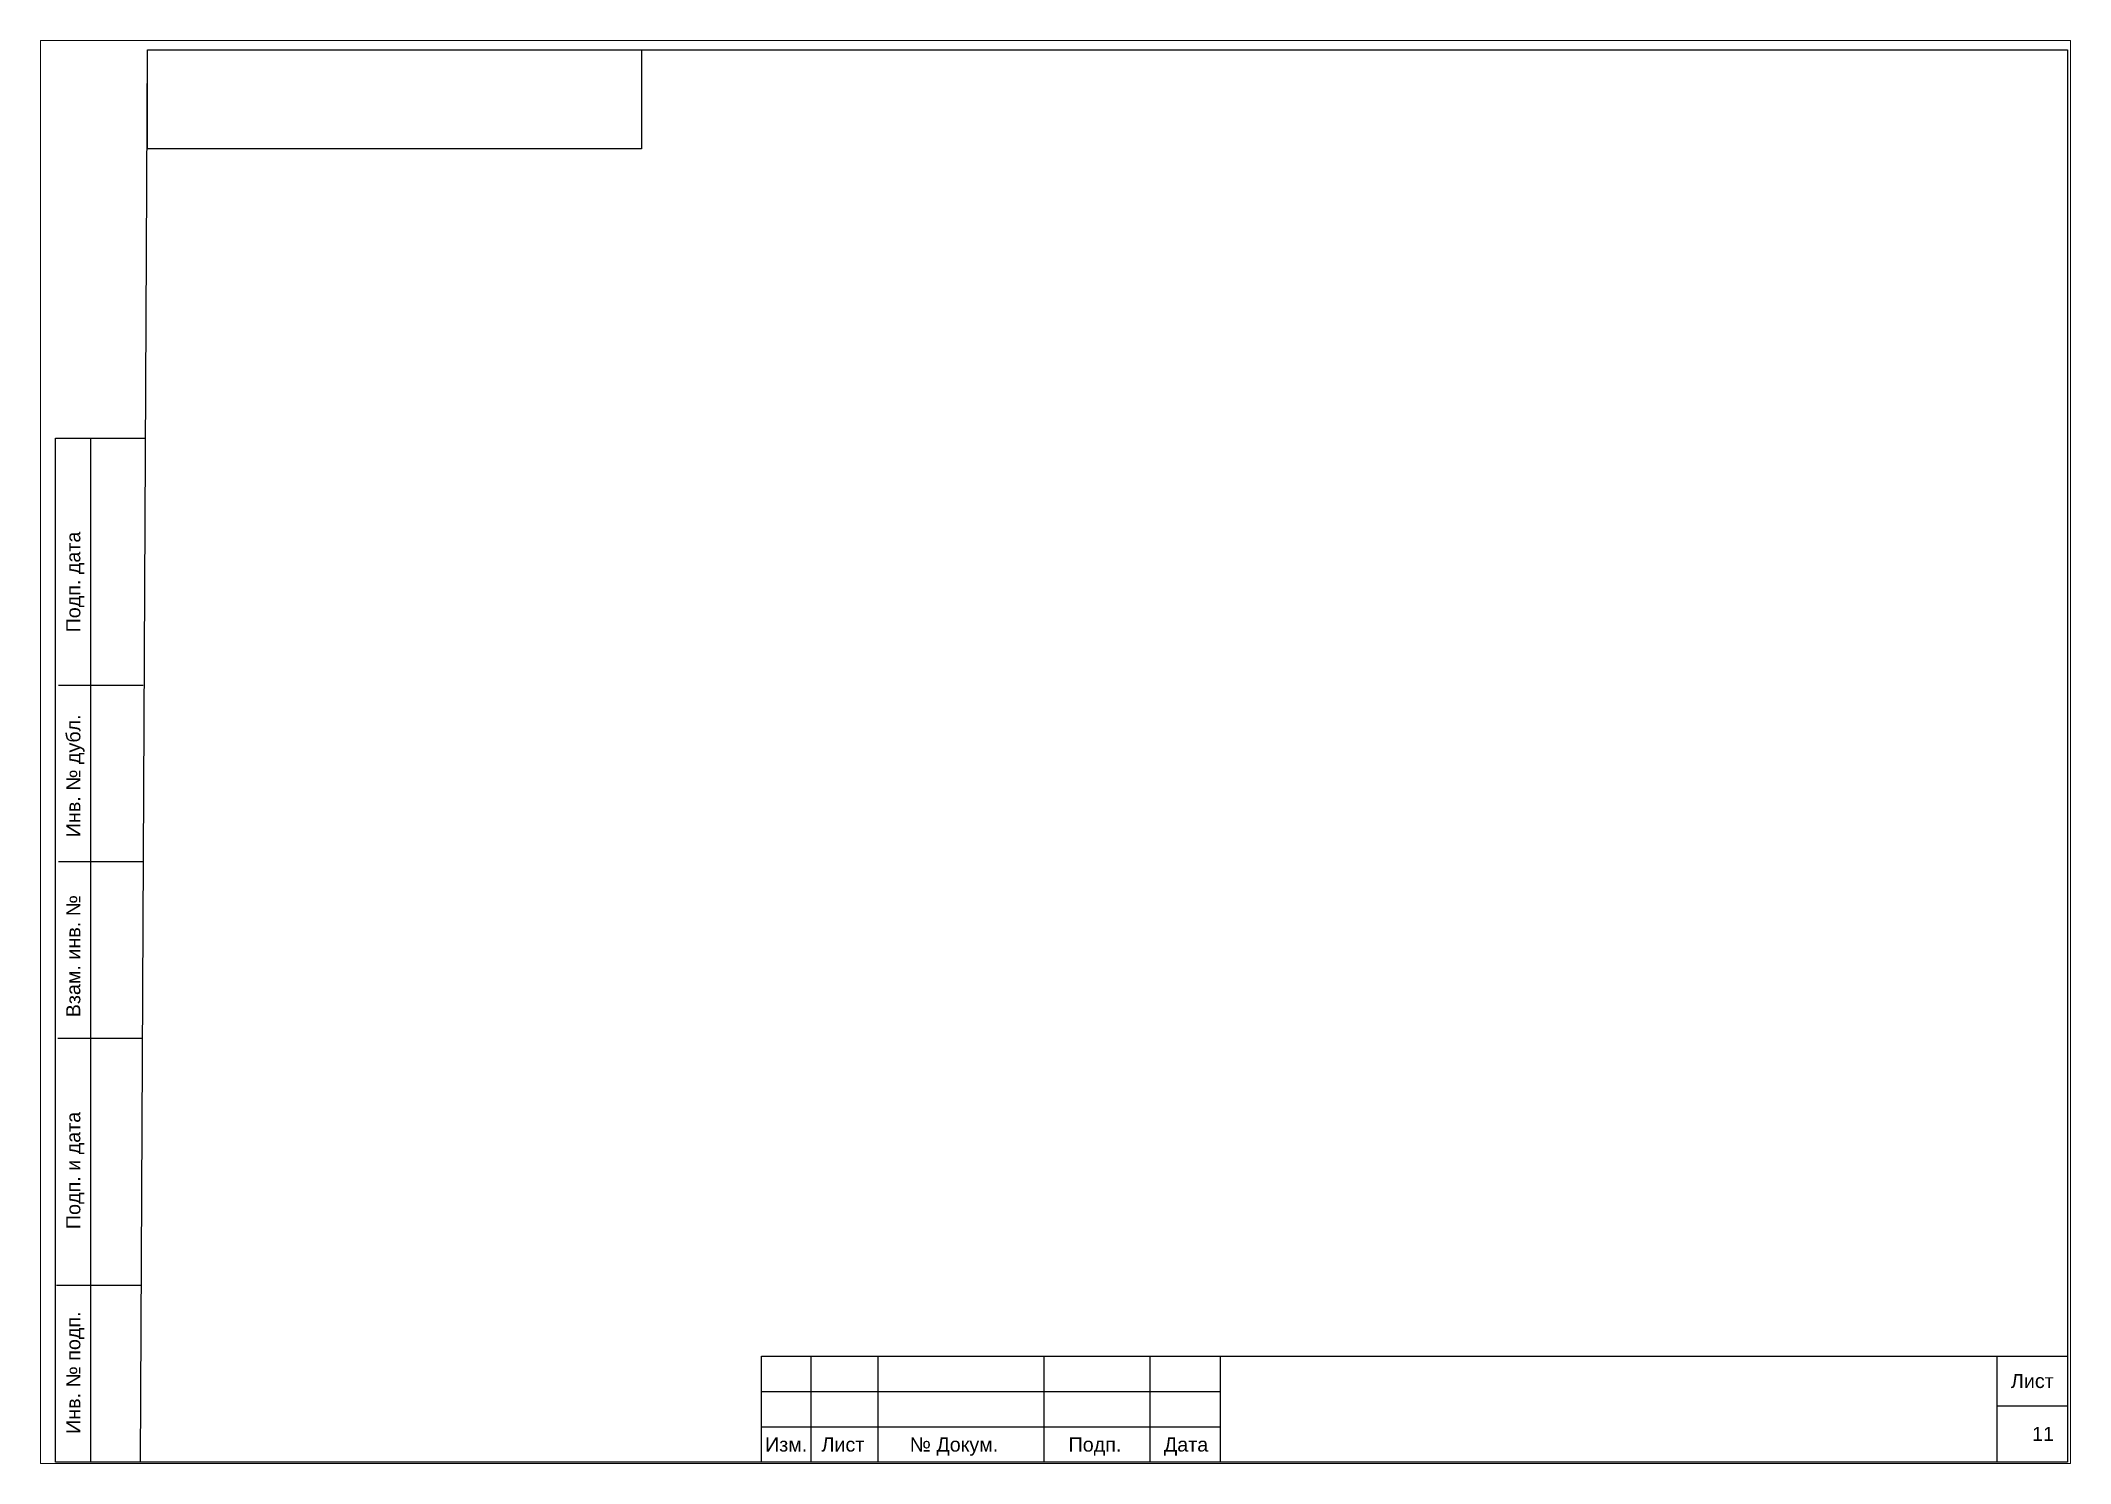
# Paper-space layout 'Лист9' of a CAD drawing. Header units: millimetres. Extents: x 0 to 288, y 0 to 202.
# The model-space entities are those that its viewports show. They can reach past a viewport. Long polylines and large blocks are cut down to what shows.
import ezdxf

# ---------------------------------------------------------------- set-up
doc = ezdxf.new("R2010")
doc.units = ezdxf.units.MM
doc.layers.add('Аппаратура', color=7, linetype='Continuous', lineweight=20)
doc.layers.add('Рамки', color=7, linetype='Continuous', lineweight=25)
doc.styles.get("Standard").update_dxf_attribs({"font": 'arial.ttf'})

msp = doc.modelspace()

# ---------------------------------------------------------------- hatches: boundary and pattern name
at = {"layer": 'Аппаратура'}
h = msp.add_hatch(dxfattribs=at)
h.set_pattern_fill('ANGLE')
h.set_pattern_definition([(0, (-5, 5), (0, 6.985), [5.08, -1.905]), (90, (-5, 5), (-6.985, 4e-16), [5.08, -1.905])])
h.paths.add_polyline_path([(2726, 3445, 1), (2724, 3445, 1)])

# ---------------------------------------------------------------- linework, layer by layer
at = {"layer": 'Рамки'}
for p, q in [((2669, 3295), (2670, 3495)), ((2670, 3495), (2942, 3495)), ((2942, 3495), (2942, 3295)), ((2657, 3440), (2669.72, 3440)), ((2657, 3295), (2657, 3440)), ((2662, 3295), (2662, 3440)), ((2669.42, 3405), (2657.42, 3405)), ((2669.42, 3380), (2657.42, 3380)), ((2669.3, 3355), (2657.3, 3355)), ((2669.12, 3320), (2657.12, 3320)), ((2669.12, 3320), (2657.12, 3320)), ((2669.12, 3320), (2657.12, 3320)), ((2764, 3310), (2764, 3295)), ((2773.5, 3310), (2773.5, 3295)), ((2797, 3310), (2797, 3295)), ((2812, 3310), (2812, 3295)), ((2932, 3310), (2932, 3295)), ((2757, 3305), (2822, 3305)), ((2932, 3303), (2942, 3303)), ((2757, 3300), (2822, 3300)), ((2669, 3295), (2657, 3295)), ((2942, 3295), (2669, 3295))]:
    msp.add_line(p, q, dxfattribs=at)
for points in [[(2670, 3495), (2740, 3495), (2740, 3481), (2670, 3481)], [(2757, 3295), (2757, 3310), (2942, 3310), (2942, 3295)], [(2757, 3310), (2822, 3310), (2822, 3295), (2757, 3295)]]:
    msp.add_lwpolyline(points, close=True, dxfattribs=at)

# ---------------------------------------------------------------- texts
for s, p in [('Подп. дата', (2660.5, 3412.5)), ('Инв. № дубл.', (2660.5, 3383.5)), ('Взам. инв. №', (2660.5, 3358)), ('Подп. и дата', (2660.5, 3328)), ('Инв. № подп.', (2660.5, 3299))]:
    msp.add_text(s, height=2, rotation=90, dxfattribs=at).set_placement(p)
for s, p in [('Лист', (2934, 3305.5)), ('Изм.', (2757.5, 3296.5)), ('Лист', (2765.5, 3296.5)), ('№ Докум.', (2778, 3296.5)), ('Подп.', (2800.5, 3296.5)), ('Дата', (2814, 3296.5)), ('11', (2937, 3298))]:
    msp.add_text(s, height=2, dxfattribs=at).set_placement(p)

psp = doc.layouts.new('Лист9')

# ---------------------------------------------------------------- viewports
at = {"layer": 'Аппаратура'}
psp.add_viewport(center=(143.73, 100.9), size=(287.56, 201.4781), view_center_point=(2798.65, 3395.57), view_height=201.4781, dxfattribs=at)

doc.saveas('drawing.dxf')
